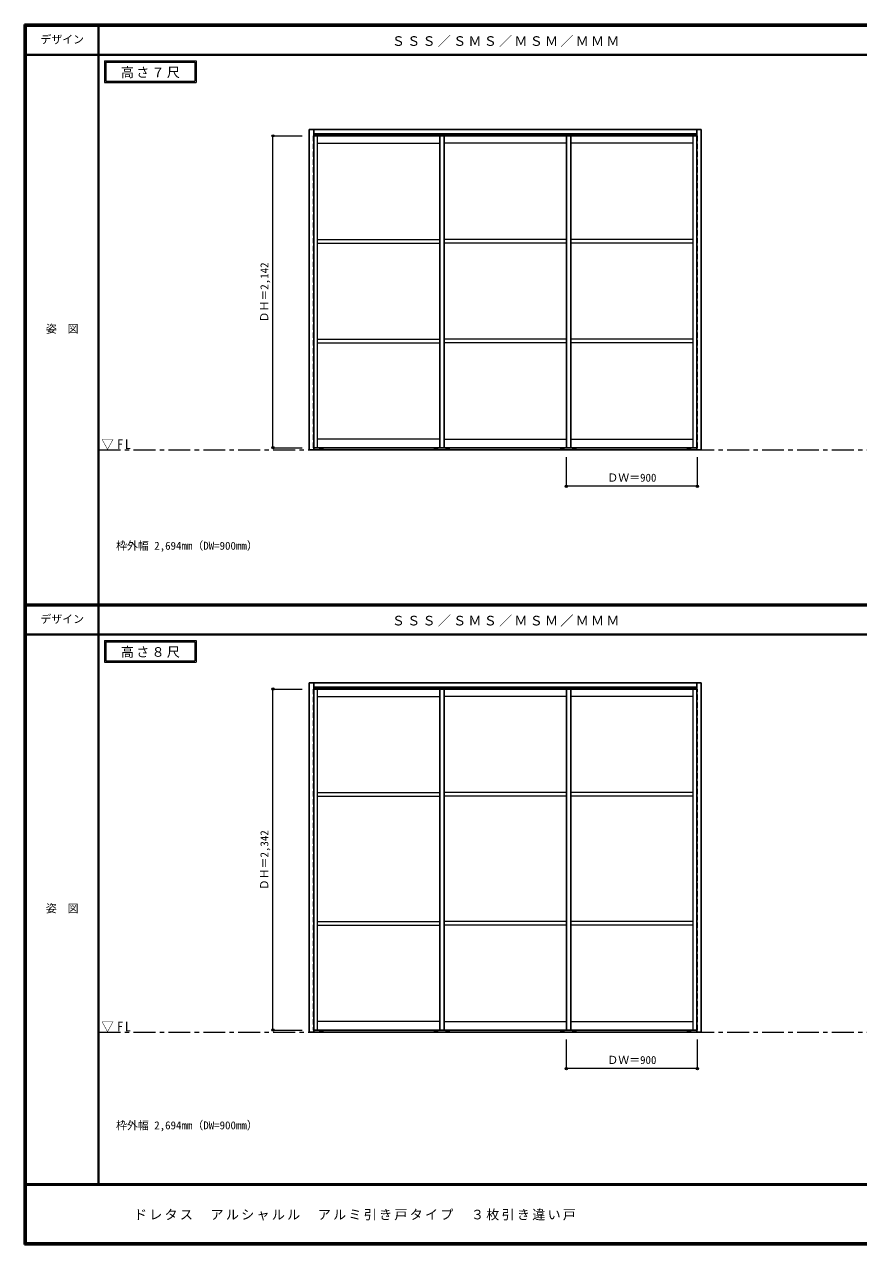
# Model space of a CAD drawing. Units: millimetres, scale not verified. Extents: x -6000 to 5700, y -4307 to 4260.
# Drawn here: x -6000 to -267, y -4205 to 4175 of the extents above; entities that cross this region are included whole.
import ezdxf
from ezdxf.enums import TextEntityAlignment as Align

# ---------------------------------------------------------------- set-up
doc = ezdxf.new("R2010")
doc.units = ezdxf.units.MM
doc.header["$LTSCALE"] = 30
doc.header["$PDMODE"] = 32
doc.header["$PDSIZE"] = 15
doc.linetypes.add('CHAIN1', pattern=[8, 5, -1, 1, -1])
doc.linetypes.add('DASHED1', pattern=[1.8, 1.2, -0.6])
for name, color, linetype, lineweight in [('0-2_扉', 7, 'Continuous', 18), ('0-4_枠', 7, 'Continuous', 18), ('0-A_文字', 7, 'Continuous', 18), ('0-B_寸法', 7, 'Continuous', 9), ('F-1_枠', 6, 'Continuous', 40)]:
    doc.layers.add(name, color=color, linetype=linetype, lineweight=lineweight)
doc.layers.add('F-A_文字', color=7, linetype='Continuous')
doc.styles.add('ＭＳ ゴシック', font='')
doc.styles.get('ＭＳ ゴシック').set_extended_font_data('MS Gothic')

msp = doc.modelspace()

# ---------------------------------------------------------------- linework, layer by layer
at = {"layer": '0-2_扉', "color": 3, "lineweight": 25}
for p, q in [((-1378, 3453), (-1378, 3423)), ((-3115, 3409.5), (-4012, 3409.5)), ((-3145, 3409.5), (-3145, 1267.5)), ((-2245, 3409.5), (-3145, 3409.5)), ((-2275, 3409.5), (-2275, 1267.5)), ((-1378, 3409.5), (-2275, 3409.5)), ((-2245, 1267.5), (-2245, 3409.5)), ((-2245, 3409.5), (-2245, 1267.5)), ((-3145, 1267.5), (-2245, 1267.5)), ((-2275, 1267.5), (-1378, 1267.5)), ((-3115, -389.75), (-4012, -389.75)), ((-2275, -389.75), (-2275, -2731.75)), ((-1378, -389.75), (-2275, -389.75)), ((-1378, -346.25), (-1378, -376.25)), ((-2275, -2731.75), (-1378, -2731.75))]:
    msp.add_line(p, q, dxfattribs=at)
at = {"layer": '0-2_扉', "color": 4, "linetype": 'DASHED1', "lineweight": 9}
for p, q in [((-4015, 3409.5), (-4015, 1267.5)), ((-4012, 3409.5), (-4015, 3409.5)), ((-1375, 3409.5), (-1378, 3409.5)), ((-4015, 1267.5), (-4012, 1267.5)), ((-1375, -389.75), (-1378, -389.75)), ((-1375, -2731.75), (-1375, -389.75)), ((-1378, -2731.75), (-1375, -2731.75))]:
    msp.add_line(p, q, dxfattribs=at)
at = {"layer": '0-2_扉'}
for p, q in [((-3985, 1267.5), (-3985, 3409.5)), ((-3985, 3359.5), (-3145, 3359.5)), ((-3115, 3409.5), (-3115, 1267.5)), ((-2275, 3359.5), (-3115, 3359.5)), ((-2275, 1267.5), (-2275, 3409.5)), ((-2245, 3409.5), (-2245, 1267.5)), ((-1405, 3359.5), (-2245, 3359.5)), ((-1405, 1267.5), (-1405, 3409.5)), ((-3985, 2698.5), (-3145, 2698.5)), ((-2275, 2698.5), (-3115, 2698.5)), ((-1405, 2698.5), (-2245, 2698.5)), ((-3985, 2673.5), (-3145, 2673.5)), ((-2275, 2673.5), (-3115, 2673.5)), ((-1405, 2673.5), (-2245, 2673.5)), ((-3985, 2013), (-3145, 2013)), ((-2275, 2013), (-3115, 2013)), ((-1405, 2013), (-2245, 2013)), ((-3985, 1988), (-3145, 1988)), ((-2275, 1988), (-3115, 1988)), ((-1405, 1988), (-2245, 1988)), ((-3145, 1327.5), (-3985, 1327.5)), ((-3115, 1327.5), (-2275, 1327.5)), ((-2245, 1327.5), (-1405, 1327.5)), ((-3985, -2731.75), (-3985, -389.75)), ((-3115, -389.75), (-3115, -2731.75)), ((-2275, -2731.75), (-2275, -389.75)), ((-2245, -389.75), (-2245, -2731.75)), ((-1405, -2731.75), (-1405, -389.75)), ((-3985, -439.75), (-3145, -439.75)), ((-2275, -439.75), (-3115, -439.75)), ((-1405, -439.75), (-2245, -439.75)), ((-3985, -1100.75), (-3145, -1100.75)), ((-3985, -1125.75), (-3145, -1125.75)), ((-2275, -1100.75), (-3115, -1100.75)), ((-2275, -1125.75), (-3115, -1125.75)), ((-1405, -1100.75), (-2245, -1100.75)), ((-1405, -1125.75), (-2245, -1125.75)), ((-3985, -1986.25), (-3145, -1986.25)), ((-2275, -1986.25), (-3115, -1986.25)), ((-1405, -1986.25), (-2245, -1986.25)), ((-3985, -2011.25), (-3145, -2011.25)), ((-2275, -2011.25), (-3115, -2011.25)), ((-1405, -2011.25), (-2245, -2011.25)), ((-3145, -2671.75), (-3985, -2671.75)), ((-3115, -2671.75), (-2275, -2671.75)), ((-2245, -2671.75), (-1405, -2671.75))]:
    msp.add_line(p, q, dxfattribs=at)
at = {"layer": '0-2_扉', "color": 3, "lineweight": 25}
for points in [[(-4012, 1267.5), (-3115, 1267.5), (-3115, 3409.5)], [(-4012, -2731.75), (-3115, -2731.75), (-3115, -389.75)]]:
    msp.add_lwpolyline(points, dxfattribs=at)
at = {"layer": '0-2_扉', "color": 4, "linetype": 'DASHED1', "lineweight": 9}
for points in [[(-1378, 1267.5), (-1375, 1267.5), (-1375, 3409.5)], [(-4012, -389.75), (-4015, -389.75), (-4015, -2731.75), (-4012, -2731.75)]]:
    msp.add_lwpolyline(points, dxfattribs=at)
at = {"layer": '0-2_扉', "color": 3, "lineweight": 25}
msp.add_lwpolyline([(-3145, -2731.75), (-2245, -2731.75), (-2245, -389.75), (-3145, -389.75)], close=True, dxfattribs=at)
at = {"layer": '0-4_枠', "color": 3, "lineweight": 25}
for p, q in [((-4042, 3453), (-4012, 3453)), ((-4042, 1253), (-4042, 3453)), ((-4012, 3453), (-1378, 3453)), ((-1378, 3453), (-1348, 3453)), ((-1378, 1253), (-1378, 3453)), ((-1348, 3453), (-1348, 1253)), ((-1378, 3423), (-4012, 3423)), ((-4012, 1253), (-4042, 1253)), ((-1348, 1253), (-1378, 1253)), ((-4042, -346.25), (-4012, -346.25)), ((-4042, -2746.25), (-4042, -346.25)), ((-4012, -346.25), (-1378, -346.25)), ((-1378, -376.25), (-4012, -376.25)), ((-1378, -346.25), (-1348, -346.25)), ((-1378, -2746.25), (-1378, -346.25)), ((-1348, -346.25), (-1348, -2746.25)), ((-4012, -2746.25), (-4042, -2746.25)), ((-1348, -2746.25), (-1378, -2746.25))]:
    msp.add_line(p, q, dxfattribs=at)
at = {"layer": '0-4_枠'}
for p, q in [((-4012, 3417.5), (-1378, 3417.5)), ((-3988, 3417.5), (-3988, 3409.5)), ((-3982, 3417.5), (-3982, 3409.5)), ((-3148, 3417.5), (-3148, 3409.5)), ((-3142, 3417.5), (-3142, 3409.5)), ((-3118, 3417.5), (-3118, 3409.5)), ((-3112, 3417.5), (-3112, 3409.5)), ((-2278, 3417.5), (-2278, 3409.5)), ((-2272, 3417.5), (-2272, 3409.5)), ((-2248, 3417.5), (-2248, 3409.5)), ((-2242, 3417.5), (-2242, 3409.5)), ((-1408, 3417.5), (-1408, 3409.5)), ((-1402, 3417.5), (-1402, 3409.5)), ((-3970.5, 1260), (-3970.5, 1267.5)), ((-3950, 1257.5), (-3968, 1257.5)), ((-3947.5, 1260), (-3947.5, 1267.5)), ((-3182.5, 1260), (-3182.5, 1267.5)), ((-3180, 1257.5), (-3162, 1257.5)), ((-3159.5, 1260), (-3159.5, 1267.5)), ((-3100.5, 1260), (-3100.5, 1267.5)), ((-3080, 1257.5), (-3098, 1257.5)), ((-3077.5, 1260), (-3077.5, 1267.5)), ((-2312.5, 1260), (-2312.5, 1267.5)), ((-2310, 1257.5), (-2292, 1257.5)), ((-2289.5, 1260), (-2289.5, 1267.5)), ((-2230.5, 1260), (-2230.5, 1267.5)), ((-2210, 1257.5), (-2228, 1257.5)), ((-2207.5, 1260), (-2207.5, 1267.5)), ((-1442.5, 1260), (-1442.5, 1267.5)), ((-1440, 1257.5), (-1422, 1257.5)), ((-1419.5, 1260), (-1419.5, 1267.5)), ((-4012, 1256.5), (-1378, 1256.5)), ((-4012, 1253), (-1378, 1253)), ((-4012, -381.75), (-1378, -381.75)), ((-3988, -381.75), (-3988, -389.75)), ((-3982, -381.75), (-3982, -389.75)), ((-3148, -381.75), (-3148, -389.75)), ((-3142, -381.75), (-3142, -389.75)), ((-3118, -381.75), (-3118, -389.75)), ((-3112, -381.75), (-3112, -389.75)), ((-2278, -381.75), (-2278, -389.75)), ((-2272, -381.75), (-2272, -389.75)), ((-2248, -381.75), (-2248, -389.75)), ((-2242, -381.75), (-2242, -389.75)), ((-1408, -381.75), (-1408, -389.75)), ((-1402, -381.75), (-1402, -389.75)), ((-4012, -2742.75), (-1378, -2742.75)), ((-4012, -2746.25), (-1378, -2746.25)), ((-3970.5, -2739.25), (-3970.5, -2731.75)), ((-3950, -2741.75), (-3968, -2741.75)), ((-3947.5, -2739.25), (-3947.5, -2731.75)), ((-3182.5, -2739.25), (-3182.5, -2731.75)), ((-3180, -2741.75), (-3162, -2741.75)), ((-3159.5, -2739.25), (-3159.5, -2731.75)), ((-3100.5, -2739.25), (-3100.5, -2731.75)), ((-3080, -2741.75), (-3098, -2741.75)), ((-3077.5, -2739.25), (-3077.5, -2731.75)), ((-2312.5, -2739.25), (-2312.5, -2731.75)), ((-2310, -2741.75), (-2292, -2741.75)), ((-2289.5, -2739.25), (-2289.5, -2731.75)), ((-2230.5, -2739.25), (-2230.5, -2731.75)), ((-2210, -2741.75), (-2228, -2741.75)), ((-2207.5, -2739.25), (-2207.5, -2731.75)), ((-1442.5, -2739.25), (-1442.5, -2731.75)), ((-1440, -2741.75), (-1422, -2741.75)), ((-1419.5, -2739.25), (-1419.5, -2731.75))]:
    msp.add_line(p, q, dxfattribs=at)
at = {"layer": '0-4_枠', "color": 3, "lineweight": 25}
for points in [[(-4012, 3423), (-4012, 3453), (-4012, 1253)], [(-4012, -376.25), (-4012, -346.25), (-4012, -2746.25)]]:
    msp.add_lwpolyline(points, dxfattribs=at)
at = {"layer": '0-4_枠'}
for centre in [(-3959, 1261.5), (-3171, 1261.5), (-3089, 1261.5), (-2301, 1261.5), (-2219, 1261.5), (-1431, 1261.5), (-3959, -2737.75), (-3171, -2737.75), (-3089, -2737.75), (-2301, -2737.75), (-2219, -2737.75), (-1431, -2737.75)]:
    msp.add_circle(centre, 2, dxfattribs=at)
for centre, radius, start, end in [((-3968, 1260), 2.5, 180, 270), ((-3959, 1263.5), 8.5, 224.90087, 235.43968), ((-3959, 1263.5), 8.5, 304.56032, 315.09913), ((-3950, 1260), 2.5, 270, 0), ((-3180, 1260), 2.5, 180, 270), ((-3171, 1263.5), 8.5, 224.90087, 235.43968), ((-3171, 1261.5), 2, 22.21766, 34.24261), ((-3171, 1263.5), 8.5, 304.56032, 315.09913), ((-3162, 1260), 2.5, 270, 0), ((-3098, 1260), 2.5, 180, 270), ((-3089, 1263.5), 8.5, 224.90087, 235.43968), ((-3089, 1263.5), 8.5, 304.56032, 315.09913), ((-3080, 1260), 2.5, 270, 0), ((-2310, 1260), 2.5, 180, 270), ((-2301, 1263.5), 8.5, 224.90087, 235.43968), ((-2301, 1261.5), 2, 22.21766, 34.24261), ((-2301, 1263.5), 8.5, 304.56032, 315.09913), ((-2292, 1260), 2.5, 270, 0), ((-2228, 1260), 2.5, 180, 270), ((-2219, 1263.5), 8.5, 224.90087, 235.43968), ((-2219, 1261.5), 2, 145.75739, 157.78234), ((-2219, 1263.5), 8.5, 304.56032, 315.09913), ((-2210, 1260), 2.5, 270, 0), ((-1440, 1260), 2.5, 180, 270), ((-1431, 1263.5), 8.5, 224.90087, 235.43968), ((-1431, 1263.5), 8.5, 304.56032, 315.09913), ((-1422, 1260), 2.5, 270, 0), ((-3968, -2739.25), 2.5, 180, 270), ((-3959, -2735.75), 8.5, 224.90087, 235.43968), ((-3959, -2735.75), 8.5, 304.56032, 315.09913), ((-3950, -2739.25), 2.5, 270, 0), ((-3180, -2739.25), 2.5, 180, 270), ((-3171, -2735.75), 8.5, 224.90087, 235.43968), ((-3171, -2737.75), 2, 22.21766, 34.24261), ((-3171, -2735.75), 8.5, 304.56032, 315.09913), ((-3162, -2739.25), 2.5, 270, 0), ((-3098, -2739.25), 2.5, 180, 270), ((-3089, -2735.75), 8.5, 224.90087, 235.43968), ((-3089, -2735.75), 8.5, 304.56032, 315.09913), ((-3080, -2739.25), 2.5, 270, 0), ((-2310, -2739.25), 2.5, 180, 270), ((-2301, -2735.75), 8.5, 224.90087, 235.43968), ((-2301, -2737.75), 2, 22.21766, 34.24261), ((-2301, -2735.75), 8.5, 304.56032, 315.09913), ((-2292, -2739.25), 2.5, 270, 0), ((-2228, -2739.25), 2.5, 180, 270), ((-2219, -2735.75), 8.5, 224.90087, 235.43968), ((-2219, -2737.75), 2, 145.75739, 157.78234), ((-2219, -2735.75), 8.5, 304.56032, 315.09913), ((-2210, -2739.25), 2.5, 270, 0), ((-1440, -2739.25), 2.5, 180, 270), ((-1431, -2735.75), 8.5, 224.90087, 235.43968), ((-1431, -2735.75), 8.5, 304.56032, 315.09913), ((-1422, -2739.25), 2.5, 270, 0)]:
    msp.add_arc(centre, radius, start, end, dxfattribs=at)
at = {"layer": '0-A_文字'}
for p, q in [((-5450, 3925), (-5450, 3775)), ((-5440, 3915), (-5440, 3785)), ((-5440, 3915), (-4828.97, 3915)), ((-4828.97, 3915), (-4828.97, 3785)), ((-5450, 3775), (-4818.97, 3775)), ((-5440, 3785), (-4828.97, 3785)), ((-5450, -55.5), (-5450, -205.5)), ((-5440, -65.5), (-5440, -195.5)), ((-5440, -65.5), (-4828.97, -65.5)), ((-4828.97, -65.5), (-4828.97, -195.5)), ((-5450, -205.5), (-4818.97, -205.5)), ((-5440, -195.5), (-4828.97, -195.5))]:
    msp.add_line(p, q, dxfattribs=at)
at = {"layer": '0-A_文字', "linetype": 'CHAIN1'}
for p, q in [((-5490, 1253), (5690, 1253)), ((-5490, -2746.25), (5700, -2746.25))]:
    msp.add_line(p, q, dxfattribs=at)
at = {"layer": '0-A_文字'}
for points in [[(-5450, 3925), (-4818.97, 3925), (-4818.97, 3775)], [(-5450, -55.5), (-4818.97, -55.5), (-4818.97, -205.5)]]:
    msp.add_lwpolyline(points, dxfattribs=at)
at = {"layer": '0-B_寸法', "color": 4}
for p, q in [((-4292, 3409.5), (-4092, 3409.5)), ((-4292, 1267.5), (-4292, 3409.5)), ((-4292, 1267.5), (-4092, 1267.5)), ((-2275, 1003), (-2275, 1203)), ((-1375, 1003), (-1375, 1203)), ((-1375, 1003), (-2275, 1003)), ((-4292, -389.75), (-4092, -389.75)), ((-4292, -2731.75), (-4292, -389.75)), ((-4292, -2731.75), (-4092, -2731.75)), ((-2275, -2996.25), (-2275, -2796.25)), ((-1375, -2996.25), (-1375, -2796.25)), ((-1375, -2996.25), (-2275, -2996.25))]:
    msp.add_line(p, q, dxfattribs=at)
at = {"layer": '0-B_寸法'}
for p in [(-4292, 3409.5), (-4292, 1267.5), (-2275, 1003), (-1375, 1003), (-4292, -389.75), (-4292, -2731.75), (-2275, -2996.25), (-1375, -2996.25)]:
    msp.add_point(p, dxfattribs=at)
at = {"layer": 'F-1_枠'}
for p, q in [((-6000, 4175), (5700, 4175)), ((-6000, 4175), (-6000, -4205)), ((-6000, 4170), (5700, 4170)), ((-6000, 4165), (5700, 4165)), ((-5995, 4175), (-5995, -4205)), ((-5990, 4175), (-5990, -4205)), ((-5490, 4175), (-5490, -3790)), ((-6000, 3965), (5700, 3965)), ((-6000, 190.5), (5700, 190.5)), ((-6000, 187.5), (5700, 187.5)), ((-6000, 184.5), (5700, 184.5)), ((-6000, -15.5), (5700, -15.5)), ((5700, -3790), (-6000, -3790)), ((5700, -3795), (-6000, -3795)), ((5700, -4195), (-6000, -4195)), ((5700, -4200), (-6000, -4200)), ((5700, -4205), (-6000, -4205))]:
    msp.add_line(p, q, dxfattribs=at)

# ---------------------------------------------------------------- texts
at = {"layer": '0-A_文字', "style": 'ＭＳ ゴシック'}
for p in [(-5370, 550.5), (-5370, -3430)]:
    msp.add_text('枠外幅 2,694mm（DW=900mm）', height=54.99, dxfattribs=at).set_placement(p, align=Align.BOTTOM_LEFT)
at = {"layer": '0-A_文字', "char_height": 65.98, "attachment_point": 7, "style": 'ＭＳ ゴシック'}
for s, insert in [('\\T1.17;ＳＳＳ／ＳＭＳ／ＭＳＭ／ＭＭＭ', (-3475, 4020)), ('\\T1.17;高さ７尺', (-5336.98, 3805)), ('\\T1.26;\\W0.95;▽FL', (-5471.25, 1253)), ('\\T1.17;ＳＳＳ／ＳＭＳ／ＭＳＭ／ＭＭＭ', (-3475, 39.5)), ('\\T1.17;高さ８尺', (-5336.98, -175.5)), ('\\T1.26;\\W0.95;▽FL', (-5471.25, -2746.25))]:
    msp.add_mtext(s, dxfattribs=dict(at, insert=insert))
at = {"layer": '0-B_寸法', "style": 'ＭＳ ゴシック'}
for s, p in [('ＤＨ＝2,142', (-4307, 2128)), ('ＤＨ＝2,342', (-4307, -1771.25))]:
    msp.add_text(s, height=54.99, rotation=90, dxfattribs=at).set_placement(p, align=Align.BOTTOM_LEFT)
for p in [(-1993.75, 1018), (-1993.75, -2981.25)]:
    msp.add_text('ＤＷ＝900', height=54.99, dxfattribs=at).set_placement(p, align=Align.BOTTOM_LEFT)
at = {"layer": 'F-A_文字', "style": 'ＭＳ ゴシック'}
for s, p in [('デザイン', (-5890, 4027.5)), ('姿\u3000図', (-5852.5, 2040.25)), ('デザイン', (-5890, 47)), ('姿\u3000図', (-5852.5, -1940.25))]:
    msp.add_text(s, height=54.99, dxfattribs=at).set_placement(p, align=Align.BOTTOM_LEFT)
at = {"layer": 'F-A_文字', "insert": (-5247.55, -4040), "char_height": 65.98, "attachment_point": 7, "style": 'ＭＳ ゴシック'}
msp.add_mtext('\\T1.17;ドレタス\u3000アルシャルル\u3000アルミ引き戸タイプ\u3000３枚引き違い戸', dxfattribs=at)

doc.saveas('drawing.dxf')
